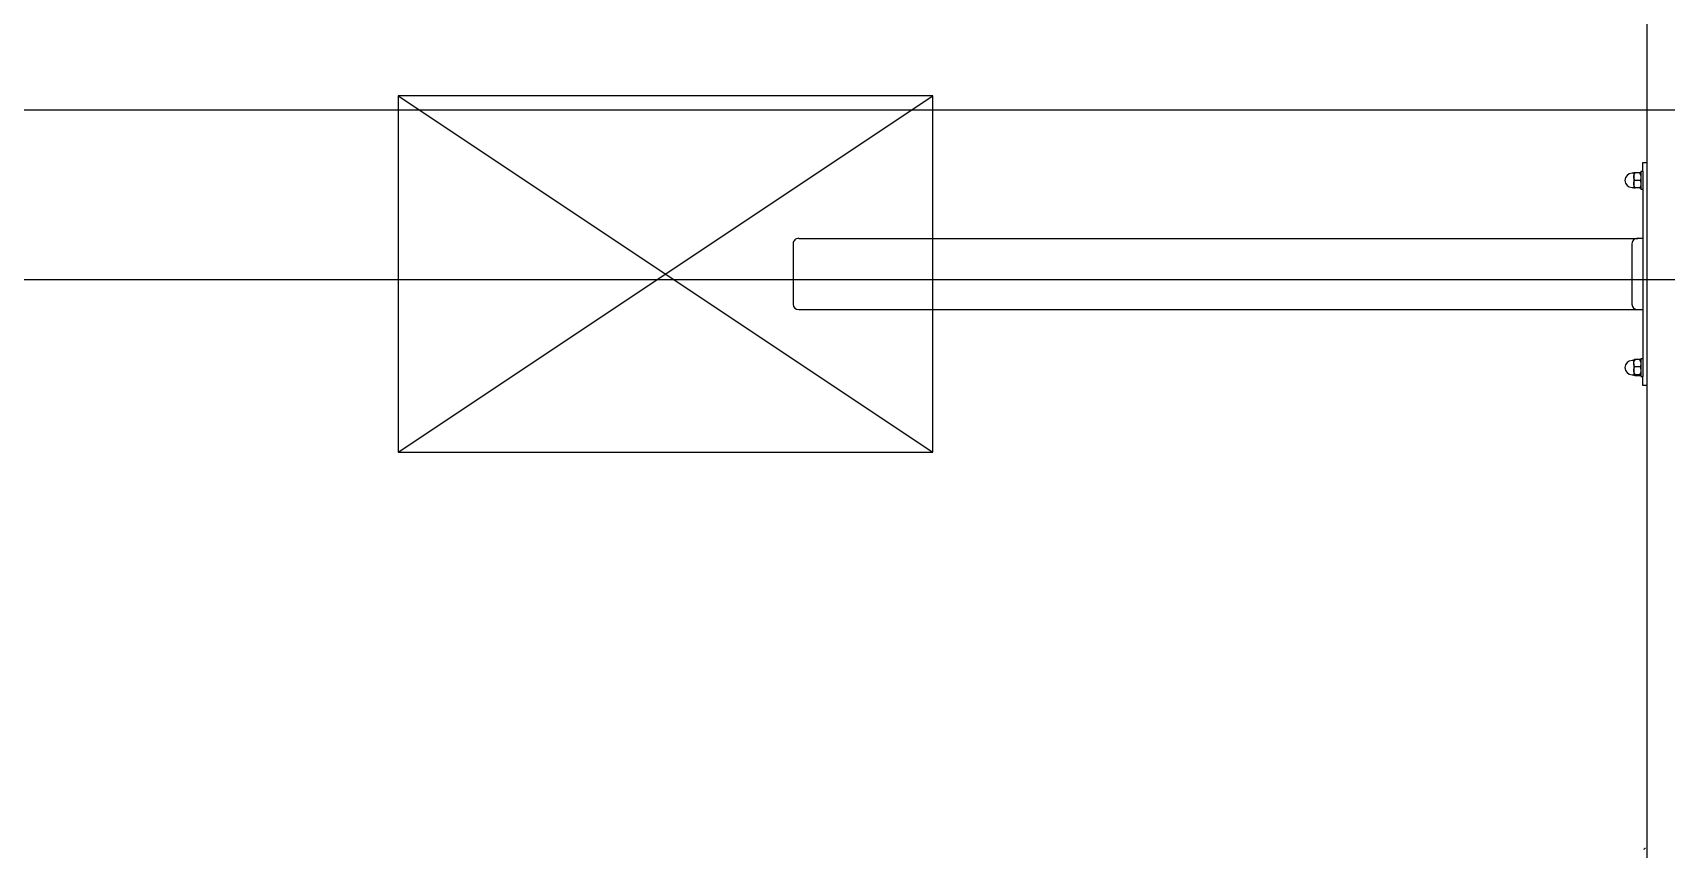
# Model space of a CAD drawing. Extents: x -360 to 379, y -342 to 365.
# Drawn here: x -176.7 to 6.7, y -73.5 to 18.1 of the extents above; entities that cross this region are included whole.
import ezdxf

# ---------------------------------------------------------------- set-up
doc = ezdxf.new("R2010")
doc.units = 0
doc.layers.get('0').update_dxf_attribs({"linetype": 'CONTINUOUS'})

msp = doc.modelspace()

# ---------------------------------------------------------------- linework, layer by layer
at = {"color": 7, "linetype": 'CONTINUOUS'}
for p, q in [((4.52, -282.99), (4.52, 306.01)), ((3.02, 2.31), (2.82, 2.31)), ((3.02, 2.36), (3.02, 1.88)), ((3.02, 1.88), (3.02, 1.14)), ((3.66, 2.36), (3.17, 2.36)), ((4.02, 2.51), (3.82, 2.51)), ((3.82, 2.51), (3.82, 1.51)), ((4.02, 3.51), (4.52, 3.51)), ((4.02, 2.51), (4.02, 3.51)), ((4.02, 2.51), (4.02, -20.49)), ((2.82, 0.71), (3.02, 0.71)), ((3.02, 1.14), (3.02, 0.66)), ((3.72, 1.51), (3.11, 1.51)), ((3.66, 0.66), (3.17, 0.66)), ((3.82, 1.51), (3.82, 0.51)), ((3.82, 0.51), (4.02, 0.51)), ((-90.68, -4.99), (3.47, -4.99)), ((4.02, -4.99), (3.47, -4.99)), ((-91.33, -5.59), (-91.33, -12.39)), ((2.81, -5.59), (2.81, -12.39)), ((-90.68, -12.99), (3.47, -12.99)), ((3.47, -12.99), (4.02, -12.99)), ((3.02, -18.69), (2.82, -18.69)), ((3.02, -18.64), (3.02, -18.64)), ((3.02, -19.06), (3.02, -18.64)), ((3.02, -19.06), (3.02, -19.8)), ((3.02, -19.8), (3.02, -20.34)), ((3.72, -19.41), (3.11, -19.41)), ((3.16, -18.6), (3.17, -18.58)), ((3.66, -18.58), (3.17, -18.58)), ((3.66, -18.6), (3.17, -18.6)), ((3.66, -18.58), (3.68, -18.6)), ((3.81, -18.64), (3.8, -18.63)), ((3.82, -18.64), (3.81, -18.64)), ((4.02, -18.49), (3.82, -18.49)), ((3.82, -18.49), (3.82, -19.49)), ((3.82, -19.49), (3.82, -20.49)), ((2.82, -20.29), (3.02, -20.29)), ((3.02, -20.34), (3.02, -20.34)), ((3.66, -20.29), (3.17, -20.29)), ((3.66, -20.38), (3.17, -20.38)), ((3.66, -20.4), (3.17, -20.4)), ((3.81, -20.34), (3.82, -20.34)), ((3.82, -20.49), (4.02, -20.49)), ((4.02, -21.49), (4.02, -20.49)), ((4.52, -21.49), (4.02, -21.49))]:
    msp.add_line(p, q, dxfattribs=at)
at = {"color": 8, "linetype": 'CONTINUOUS'}
for p, q in [((-135.65, -28.99), (-75.65, 11.01)), ((-75.65, 11.01), (-135.65, 11.01)), ((-135.65, 11.01), (-75.65, -28.99)), ((-75.65, 11.01), (-135.65, 11.01)), ((-135.65, 11.01), (-135.65, -28.99)), ((-75.65, -28.99), (-75.65, 11.01)), ((-359.98, 9.41), (379.02, 9.41)), ((-338.98, -9.59), (358.02, -9.59)), ((-135.65, -28.99), (-75.65, -28.99))]:
    msp.add_line(p, q, dxfattribs=at)
at = {"color": 7, "linetype": 'CONTINUOUS'}
for centre in [(2.82, 1.51), (2.82, -19.49)]:
    msp.add_arc(centre, 0.8, 90, 270, dxfattribs=at)
for centre, major_axis, ratio, start_param, end_param in [((-90.68, -5.59), (0.651, 0), 0.921863, 1.570796, 3.141593), ((3.47, -5.59), (0.665, 0), 0.90291, 1.570796, 3.141593), ((-90.68, -12.39), (0.651, 0), 0.921863, 3.141593, 4.712389), ((3.47, -12.39), (0.665, 0), 0.90291, 3.141593, 4.712389)]:
    msp.add_ellipse(centre, major_axis=major_axis, ratio=ratio, start_param=start_param, end_param=end_param, dxfattribs=at)
for points, knots in [([(3.02, 1.88), (3.03, 1.98), (3.05, 2.15), (3.13, 2.3), (3.17, 2.36)], [0, 0, 0, 0, 0.575034, 1, 1, 1, 1]), ([(3.17, 2.36), (3.15, 2.36), (3.1, 2.36), (3.05, 2.36), (3.02, 2.36), (3.02, 2.36), (3.02, 2.36)], [0, 0, 0, 0, 0.2523, 0.555461, 0.865748, 1, 1, 1, 1]), ([(3.11, 1.51), (3.09, 1.57), (3.04, 1.67), (3.02, 1.8), (3.02, 1.87), (3.02, 1.88)], [0, 0, 0, 0, 0.447246, 0.908374, 1, 1, 1, 1]), ([(3.66, 2.36), (3.69, 2.31), (3.75, 2.2), (3.81, 2.04), (3.81, 1.93), (3.82, 1.88)], [0, 0, 0, 0, 0.358599, 0.724864, 1, 1, 1, 1]), ([(3.82, 2.36), (3.81, 2.36), (3.79, 2.36), (3.71, 2.36), (3.66, 2.36)], [0, 0, 0, 0, 0.485745, 1, 1, 1, 1]), ([(3.82, 1.88), (3.81, 1.84), (3.81, 1.71), (3.76, 1.59), (3.72, 1.51)], [0, 0, 0, 0, 0.356367, 1, 1, 1, 1]), ([(3.02, 1.14), (3.02, 1.19), (3.03, 1.31), (3.08, 1.43), (3.11, 1.51)], [0, 0, 0, 0, 0.356367, 1, 1, 1, 1]), ([(3.17, 0.66), (3.14, 0.72), (3.08, 0.82), (3.03, 0.99), (3.02, 1.09), (3.02, 1.14)], [0, 0, 0, 0, 0.358599, 0.724864, 1, 1, 1, 1]), ([(3.02, 0.66), (3.03, 0.66), (3.04, 0.66), (3.13, 0.66), (3.17, 0.66)], [0, 0, 0, 0, 0.485745, 1, 1, 1, 1]), ([(3.82, 1.14), (3.81, 1.04), (3.78, 0.88), (3.7, 0.73), (3.66, 0.66)], [0, 0, 0, 0, 0.575034, 1, 1, 1, 1]), ([(3.66, 0.66), (3.69, 0.66), (3.73, 0.66), (3.79, 0.66), (3.81, 0.66), (3.82, 0.66), (3.82, 0.66)], [0, 0, 0, 0, 0.2523, 0.555461, 0.865748, 1, 1, 1, 1]), ([(3.72, 1.51), (3.75, 1.46), (3.79, 1.35), (3.82, 1.22), (3.82, 1.15), (3.82, 1.14)], [0, 0, 0, 0, 0.447246, 0.908374, 1, 1, 1, 1]), ([(3.02, -19.06), (3.03, -18.96), (3.05, -18.8), (3.13, -18.66), (3.17, -18.6)], [0, 0, 0, 0, 0.575034, 1, 1, 1, 1]), ([(3.17, -18.6), (3.15, -18.6), (3.1, -18.61), (3.05, -18.62), (3.02, -18.63), (3.02, -18.64), (3.02, -18.64)], [0, 0, 0, 0, 0.2523, 0.555461, 0.865748, 1, 1, 1, 1]), ([(3.11, -19.41), (3.09, -19.36), (3.04, -19.26), (3.02, -19.14), (3.02, -19.07), (3.02, -19.06)], [0, 0, 0, 0, 0.447246, 0.908374, 1, 1, 1, 1]), ([(3.02, -19.8), (3.02, -19.75), (3.03, -19.62), (3.08, -19.49), (3.11, -19.41)], [0, 0, 0, 0, 0.356367, 1, 1, 1, 1]), ([(3.17, -20.29), (3.14, -20.24), (3.08, -20.12), (3.03, -19.96), (3.02, -19.85), (3.02, -19.8)], [0, 0, 0, 0, 0.358599, 0.724864, 1, 1, 1, 1]), ([(3.17, -18.58), (3.14, -18.59), (3.08, -18.6), (3.03, -18.62), (3.03, -18.63), (3.03, -18.63)], [0, 0, 0, 0, 0.435487, 0.880286, 1, 1, 1, 1]), ([(3.8, -18.63), (3.79, -18.62), (3.77, -18.6), (3.7, -18.59), (3.66, -18.58)], [0, 0, 0, 0, 0.474046, 1, 1, 1, 1]), ([(3.66, -18.6), (3.69, -18.65), (3.75, -18.75), (3.81, -18.91), (3.81, -19.01), (3.82, -19.06)], [0, 0, 0, 0, 0.358599, 0.724864, 1, 1, 1, 1]), ([(3.81, -18.64), (3.8, -18.63), (3.78, -18.62), (3.71, -18.61), (3.66, -18.6)], [0, 0, 0, 0, 0.415916, 1, 1, 1, 1]), ([(3.82, -19.8), (3.81, -19.9), (3.78, -20.07), (3.7, -20.23), (3.66, -20.29)], [0, 0, 0, 0, 0.575034, 1, 1, 1, 1]), ([(3.82, -19.06), (3.81, -19.1), (3.81, -19.22), (3.76, -19.34), (3.72, -19.41)], [0, 0, 0, 0, 0.3563666, 1, 1, 1, 1]), ([(3.72, -19.41), (3.75, -19.47), (3.79, -19.58), (3.82, -19.71), (3.82, -19.79), (3.82, -19.8)], [0, 0, 0, 0, 0.447246, 0.908374, 1, 1, 1, 1]), ([(3.02, -20.34), (3.03, -20.33), (3.04, -20.31), (3.13, -20.3), (3.17, -20.29)], [0, 0, 0, 0, 0.485745, 1, 1, 1, 1]), ([(3.17, -20.38), (3.15, -20.37), (3.1, -20.37), (3.05, -20.36), (3.02, -20.34), (3.02, -20.34), (3.02, -20.34)], [0, 0, 0, 0, 0.2523, 0.555461, 0.865748, 1, 1, 1, 1]), ([(3.17, -20.4), (3.14, -20.39), (3.08, -20.38), (3.03, -20.36), (3.03, -20.35), (3.03, -20.34)], [0, 0, 0, 0, 0.435487, 0.880286, 1, 1, 1, 1]), ([(3.66, -20.29), (3.69, -20.3), (3.73, -20.3), (3.79, -20.32), (3.81, -20.33), (3.82, -20.33), (3.82, -20.34)], [0, 0, 0, 0, 0.2523, 0.555461, 0.865748, 1, 1, 1, 1]), ([(3.81, -20.34), (3.8, -20.35), (3.78, -20.36), (3.71, -20.37), (3.66, -20.38)], [0, 0, 0, 0, 0.415178, 1, 1, 1, 1]), ([(3.77, -20.36), (3.77, -20.37), (3.75, -20.38), (3.7, -20.39), (3.66, -20.4)], [0, 0, 0, 0, 0.17528, 1, 1, 1, 1]), ([(4.16, -73.53), (4.2, -73.49), (4.25, -73.43), (4.33, -73.41), (4.34, -73.41)], [0, 0, 0, 0, 0.747575, 1, 1, 1, 1])]:
    msp.add_open_spline(points, degree=3, knots=knots, dxfattribs=at)

doc.saveas('drawing.dxf')
